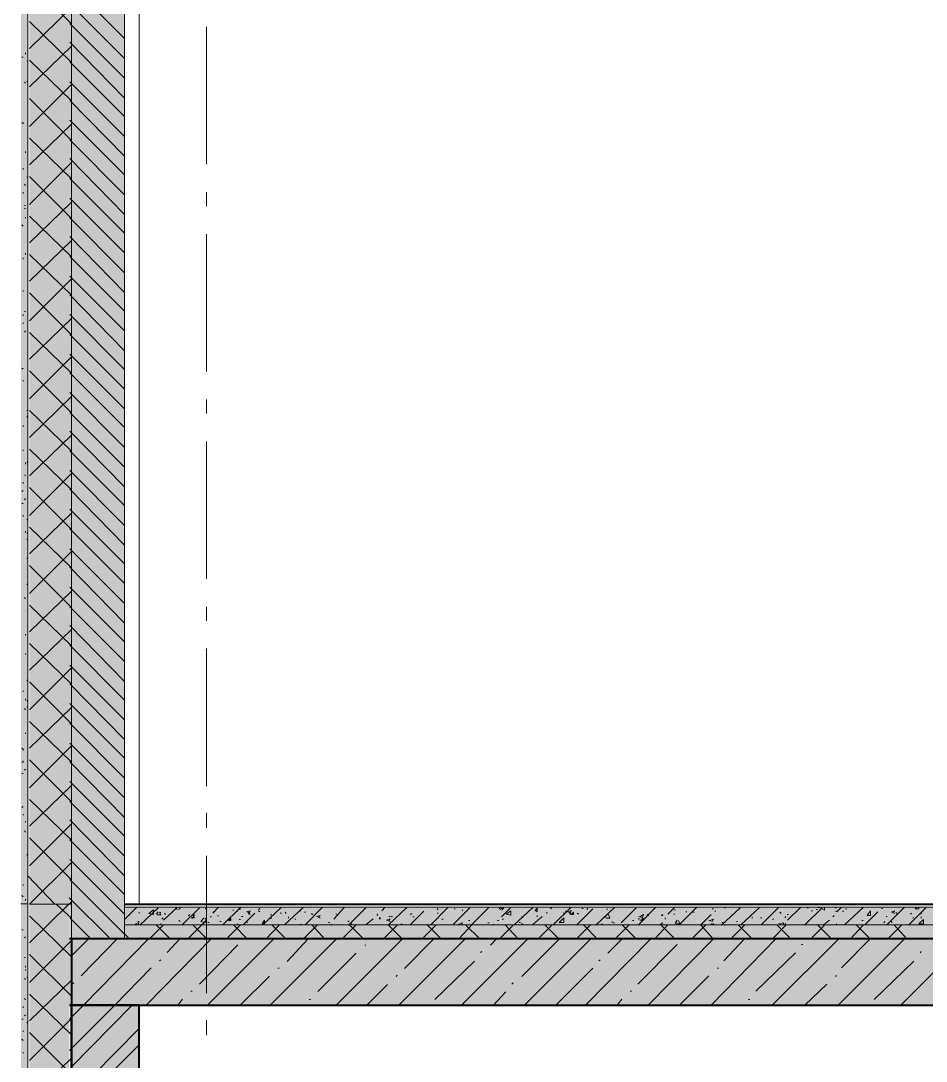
# Model space of a CAD drawing. Header units: millimetres. Extents: x -135211 to 49383, y -8033 to 228499.
# Drawn here: x -44274 to -40983, y 48081 to 51863 of the extents above; entities that cross this region are included whole.
import ezdxf

# ---------------------------------------------------------------- set-up
doc = ezdxf.new("R2010")
doc.units = ezdxf.units.MM
doc.layers.add('PDF _Геометрия', color=7, linetype='Continuous', true_color=0x1d1d1d)
doc.layers.add('PDF _Сплошная заливка', color=7, linetype='Continuous', true_color=0xffffff)

msp = doc.modelspace()

# ---------------------------------------------------------------- hatches: boundary and pattern name
at = {"layer": 'PDF _Сплошная заливка', "transparency": 33554559}
h = msp.add_hatch(color=256, dxfattribs=at)
h.paths.add_polyline_path([(-44249.7, 47824.1), (-44249.7, 48653.2), (-44273.3, 48653.2), (-44273.3, 47824.1)])
h.paths.add_polyline_path([(-44249.7, 46727.7), (-44273.3, 46727.7), (-44273.3, 45157.3), (-44249.7, 45157.3)])
h = msp.add_hatch(color=256, dxfattribs=at)
h.paths.add_polyline_path([(-44097.3, 47824.1), (-44097.3, 48651.5), (-44242.3, 48651.5), (-44242.3, 47824.1)])
h.paths.add_polyline_path([(-44097.3, 46727.7), (-44242.3, 46727.7), (-44242.3, 45157.3), (-44097.3, 45157.3)])
h = msp.add_hatch(color=256, dxfattribs=at)
h.paths.add_polyline_path([(-65546.2, 48285.5), (-65546.2, 48526.4), (-101294, 48526.4), (-101294, 48285.5)])
h.paths.add_polyline_path([(146.8, 48285.5), (146.8, 48526.4), (-22999.7, 48526.4), (-22999.7, 48285.5)])
h.paths.add_polyline_path([(-23351, 48285.5), (-23351, 48526.4), (-26352.2, 48526.4), (-26352.2, 48285.5)])
h.paths.add_polyline_path([(-26398.8, 48285.5), (-26398.8, 48526.4), (-44097.3, 48526.4), (-44097.3, 48285.5)])
h.paths.add_polyline_path([(-45350.3, 48285.5), (-45350.3, 48526.4), (-50899.8, 48526.4), (-50899.8, 48285.5)])
h.paths.add_polyline_path([(-50950.6, 48285.5), (-50950.6, 48526.4), (-65296.5, 48526.4), (-65296.5, 48285.5)])
h = msp.add_hatch(color=256, dxfattribs=at)
h.paths.add_polyline_path([(-43847.5, 47824.1), (-43847.5, 48284.4), (-44094, 48284.4), (-44094, 47824.1)])
h.paths.add_polyline_path([(-43847.5, 46727.7), (-44094, 46727.7), (-44094, 45157.3), (-43847.5, 45157.3)])

# ---------------------------------------------------------------- linework, layer by layer
at = {"layer": 'PDF _Геометрия', "color": 7, "lineweight": 9}
for points in [[(-44273.3, 47823.5), (-44247.7, 47823.5), (-44247.7, 48653.2), (-44273.3, 48653.2), (-44247.7, 48653.2), (-44247.7, 52856.7), (-44273.3, 52856.7), (-44247.7, 52856.7), (-44247.7, 57056), (-44273.3, 57056), (-44247.7, 57056), (-44247.7, 61174.9), (-44273.3, 61174.9)], [(-44089.7, 48283.2), (-44089.7, 48651.5), (-44242.3, 48651.5), (-44089.7, 48651.5), (-44089.7, 52855.3), (-44242.3, 52855.3), (-44089.7, 52855.3), (-44089.7, 57054.8), (-44242.3, 57054.8), (-44089.7, 57054.8), (-44089.7, 61174), (-44242.3, 61174)], [(-44095.6, 48526.3), (-43896.7, 48526.3), (-43896.7, 52535.1), (-44095.6, 52535.1)], [(-44089.7, 52533.5), (-44089.7, 48524.5)], [(-31901.3, 52535.5), (-29700.3, 52535.5), (-29700.3, 48526.7), (-43897.9, 48526.7)], [(-43598.4, 51342), (-43598.4, 51841.5)], [(-44089.7, 51737.6), (-44089.7, 51788.4)], [(-44089.7, 51136.5), (-44089.7, 51636.1)], [(-43598.4, 51189.6), (-43598.4, 51240.4)], [(-43598.4, 50588.5), (-43598.4, 51088)], [(-44089.7, 50984.1), (-44089.7, 51039.1)], [(-44089.7, 50382.9), (-44089.7, 50882.5)], [(-43598.4, 50436.1), (-43598.4, 50486.9)], [(-43598.4, 49835), (-43598.4, 50334.5)], [(-44089.7, 50230.5), (-44089.7, 50285.6)], [(-44089.7, 49629.4), (-44089.7, 50133.2)], [(-43598.4, 49682.6), (-43598.4, 49733.4)], [(-43598.4, 49081.5), (-43598.4, 49581)], [(-44089.7, 49477), (-44089.7, 49532)], [(-44089.7, 48880.1), (-44089.7, 49379.6)], [(-43598.4, 48929.1), (-43598.4, 48984.2)], [(-43598.4, 48328), (-43598.4, 48827.5)], [(-44089.7, 48723.4), (-44089.7, 48778.5)], [(-29700.3, 48526.7), (-29700.3, 48577.5), (-29700.3, 48641), (-29700.3, 48649.5), (-29700.3, 48653.7), (-43897.9, 48653.7)], [(-29700.3, 48649.5), (-43897.9, 48649.5)], [(-29700.3, 48641), (-43897.9, 48641)], [(-43896.7, 48653.3), (-43896.7, 48649.1), (-43896.7, 48640.6), (-43896.7, 48577.1), (-43896.7, 48526.3)], [(-44089.7, 48126.5), (-44089.7, 48626.1)], [(-29700.3, 48577.5), (-43897.9, 48577.5)], [(-43842, 45155.3), (-38342.7, 45155.3), (-38342.7, 48283.8), (-43842, 48283.8)], [(-43598.4, 48175.6), (-43598.4, 48230.7)]]:
    msp.add_lwpolyline(points, dxfattribs=at)
at = {"layer": 'PDF _Геометрия', "color": 7, "lineweight": 40}
for points in [[(-44096.1, 52535.2), (-26646.9, 52535.2), (-26646.9, 48526.4), (-44096.1, 48526.4)], [(-44089.7, 48524.5), (-44089.7, 48283.2), (-44089.7, 47821.7), (-44089.7, 48283.2)], [(-44096.1, 48285.1), (-26646.9, 48285.1), (-26646.9, 45156.8), (-50648.6, 45156.8)], [(-44094, 47823), (-43844, 47823), (-43844, 48284.4), (-44094, 48284.4)]]:
    msp.add_lwpolyline(points, dxfattribs=at)
at = {"layer": 'PDF _Геометрия', "color": 7, "lineweight": 9}
for points in [[(-43844, 52124), (-43844, 52534.6), (-43844, 48652.7)], [(-43844, 47873.8), (-43844, 48284.4), (-43844, 45156.1)]]:
    msp.add_lwpolyline(points, close=True, dxfattribs=at)
at = {"layer": 'PDF _Геометрия', "lineweight": 9}
for points in [[(-44089.7, 51852), (-44242.3, 52004.3)], [(-43896.7, 51798.5), (-44095.6, 51997.5)], [(-44242.3, 51763.1), (-44089.7, 51911.2)], [(-43896.7, 51726.6), (-44095.6, 51925.5)], [(-44089.7, 51712.2), (-44242.3, 51860.4)], [(-43896.7, 51654.6), (-44095.6, 51853.6)], [(-43896.7, 51582.6), (-44095.6, 51785.8)], [(-44242.3, 51623.3), (-44089.7, 51771.5)], [(-44089.7, 51572.5), (-44242.3, 51720.7)], [(-43896.7, 51514.9), (-44095.6, 51713.8)], [(-44242.3, 51479.4), (-44089.7, 51631.8)], [(-43896.7, 51443), (-44095.6, 51641.9)], [(-44089.7, 51428.6), (-44242.3, 51581)], [(-43896.7, 51371), (-44095.6, 51574.2)], [(-44242.3, 51339.7), (-44089.7, 51487.8)], [(-43896.7, 51303.2), (-44095.6, 51502.2)], [(-44089.7, 51288.9), (-44242.3, 51437.1)], [(-43896.7, 51231.3), (-44095.6, 51430.2)], [(-43896.7, 51159.3), (-44095.6, 51362.5)], [(-44242.3, 51195.8), (-44089.7, 51348.2)], [(-44089.7, 51145), (-44242.3, 51297.4)], [(-43896.7, 51091.6), (-44095.6, 51290.5)], [(-43896.7, 51019.6), (-44095.6, 51218.6)], [(-44242.3, 51056.1), (-44089.7, 51204.2)], [(-44089.7, 51005.2), (-44242.3, 51153.4)], [(-43896.7, 50947.7), (-44095.6, 51146.6)], [(-44242.3, 50916.3), (-44089.7, 51064.5)], [(-43896.7, 50875.7), (-44095.6, 51078.9)], [(-44089.7, 50865.5), (-44242.3, 51013.7)], [(-43896.7, 50808), (-44095.6, 51006.9)], [(-44242.3, 50772.4), (-44089.7, 50924.8)], [(-43896.7, 50736), (-44095.6, 50935)], [(-44089.7, 50721.6), (-44242.3, 50874)], [(-43896.7, 50664), (-44095.6, 50867.3)], [(-43896.7, 50596.3), (-44095.6, 50795.3)], [(-44242.3, 50632.7), (-44089.7, 50780.9)], [(-44089.7, 50581.9), (-44242.3, 50730.1)], [(-43896.7, 50524.4), (-44095.6, 50723.3)], [(-43896.7, 50452.4), (-44095.6, 50651.3)], [(-44242.3, 50488.8), (-44089.7, 50641.2)], [(-44089.7, 50438), (-44242.3, 50590.4)], [(-43896.7, 50384.6), (-44095.6, 50583.6)], [(-44242.3, 50349.1), (-44089.7, 50497.3)], [(-43896.7, 50312.7), (-44095.6, 50511.7)], [(-44089.7, 50298.3), (-44242.3, 50446.4)], [(-43896.7, 50240.7), (-44095.6, 50439.7)], [(-44242.3, 50209.4), (-44089.7, 50357.5)], [(-43896.7, 50168.8), (-44095.6, 50371.9)], [(-44089.7, 50158.6), (-44242.3, 50306.7)], [(-43896.7, 50101), (-44095.6, 50300)], [(-43896.7, 50029), (-44095.6, 50228)], [(-44242.3, 50065.5), (-44089.7, 50217.8)], [(-44089.7, 50014.6), (-44242.3, 50167)], [(-43896.7, 49957.1), (-44095.6, 50160.3)], [(-43896.7, 49889.4), (-44095.6, 50088.3)], [(-44242.3, 49925.7), (-44089.7, 50073.9)], [(-44089.7, 49874.9), (-44242.3, 50023.1)], [(-43896.7, 49817.4), (-44095.6, 50016.4)], [(-44242.3, 49781.8), (-44089.7, 49934.2)], [(-43896.7, 49745.4), (-44095.6, 49944.4)], [(-44089.7, 49731), (-44242.3, 49883.4)], [(-43896.7, 49673.5), (-44095.6, 49876.7)], [(-44242.3, 49642.1), (-44089.7, 49790.3)], [(-43896.7, 49605.8), (-44095.6, 49804.7)], [(-44089.7, 49591.3), (-44242.3, 49739.4)], [(-43896.7, 49533.8), (-44095.6, 49732.7)], [(-43896.7, 49461.8), (-44095.6, 49665)], [(-44242.3, 49502.4), (-44089.7, 49650.5)], [(-44089.7, 49451.6), (-44242.3, 49599.7)], [(-43896.7, 49394.1), (-44095.6, 49593.1)], [(-44242.3, 49358.5), (-44089.7, 49510.8)], [(-43896.7, 49322.1), (-44095.6, 49521.1)], [(-44089.7, 49307.7), (-44242.3, 49460.1)], [(-43896.7, 49250.2), (-44095.6, 49453.3)], [(-44242.3, 49218.7), (-44089.7, 49366.9)], [(-43896.7, 49182.5), (-44095.6, 49381.4)], [(-44089.7, 49167.9), (-44242.3, 49316.1)], [(-43896.7, 49110.5), (-44095.6, 49309.5)], [(-44242.3, 49074.8), (-44089.7, 49227.2)], [(-43896.7, 49038.5), (-44095.6, 49237.5)], [(-44089.7, 49024), (-44242.3, 49176.4)], [(-43896.7, 48966.6), (-44095.6, 49169.7)], [(-43896.7, 48898.8), (-44095.6, 49097.8)], [(-44242.3, 48935.1), (-44089.7, 49083.3)], [(-44089.7, 48884.3), (-44242.3, 49032.5)], [(-43896.7, 48826.9), (-44095.6, 49025.8)], [(-44242.3, 48791.2), (-44089.7, 48943.6)], [(-43896.7, 48754.9), (-44095.6, 48958.1)], [(-44089.7, 48740.4), (-44242.3, 48892.8)], [(-43896.7, 48687.2), (-44095.6, 48886.1)], [(-44242.3, 48651.5), (-44089.7, 48803.9)], [(-43896.7, 48615.2), (-44095.6, 48814.1)], [(-44151.1, 48653.4), (-44248.4, 48755)], [(-43896.7, 48543.3), (-44095.6, 48742.2)], [(-44247.7, 48653.2), (-44247.7, 48653.2)], [(-44242.3, 48511.9), (-44098.5, 48651.6)], [(-44089.7, 48600.7), (-44144.9, 48651.5)], [(-44097.9, 48651.5), (-44089.7, 48660)], [(-43949.3, 48526.9), (-44097.7, 48675)], [(-43895, 48597.8), (-43852.8, 48640.1)], [(-43841.3, 48575.8), (-43773.9, 48639.3)], [(-43754.7, 48594.5), (-43703.7, 48641.1), (-43711.9, 48636.9), (-43703.7, 48632.6)], [(-43699.3, 48631.3), (-43694.9, 48639.7)], [(-43694.9, 48641), (-43694.9, 48636.8)], [(-43688.4, 48575.5), (-43624.7, 48638.9)], [(-43664.2, 48640.6), (-43659.8, 48640.6)], [(-43575.4, 48619.7), (-43554.5, 48640.8)], [(-43538.8, 48576.4), (-43475.5, 48640)], [(-43394.2, 48577.5), (-43326.4, 48640.9)], [(-43315.3, 48576.6), (-43247.4, 48640.1)], [(-43240.7, 48577.2), (-43177.2, 48640.6)], [(-43136.4, 48597.5), (-43098.3, 48639.8)], [(-43082.9, 48575.5), (-43019.3, 48638.9)], [(-42961.8, 48628.1), (-42949.1, 48640.8)], [(-42937.7, 48576.5), (-42870.1, 48639.9)], [(-42799.9, 48640.5), (-42799.9, 48640.5)], [(-42784.3, 48576.2), (-42721, 48639.6)], [(-42701.5, 48579.5), (-42642, 48638.8)], [(-42635.2, 48577.1), (-42571.8, 48640.6)], [(-42527.9, 48635.9), (-42527.9, 48640.2), (-42536.3, 48635.9), (-42527.9, 48631.7)], [(-42527.5, 48635.8), (-42519.2, 48635.8), (-42519.2, 48640.1)], [(-42526.8, 48605.9), (-42492.8, 48639.8)], [(-42523.6, 48630.3), (-42519.2, 48638.8)], [(-42481.8, 48575.5), (-42413.9, 48639)], [(-42348.1, 48635.2), (-42343.7, 48639.5)], [(-42337.1, 48577.8), (-42273.5, 48641.3)], [(-42183.2, 48576.2), (-42115.6, 48639.6)], [(-42091.4, 48583.8), (-42036.6, 48638.8)], [(-42029.7, 48575.8), (-41966.4, 48639.4)], [(-41921.4, 48615.7), (-41896.2, 48641.1)], [(-41880.6, 48576.8), (-41817.2, 48640.3)], [(-41727.3, 48575.2), (-41659.3, 48638.6)], [(-41716.4, 48639.2), (-41712, 48639.2)], [(-41657.1, 48577), (-41589.1, 48640.4)], [(-41582.5, 48577.5), (-41518.9, 48641)], [(-41562.8, 48638.9), (-41562.8, 48638.9)], [(-41486.7, 48593.6), (-41440, 48640.1)], [(-41424.7, 48575.8), (-41361, 48639.3)], [(-41413.6, 48641.1), (-41413.6, 48636.9)], [(-41378.2, 48639.4), (-41369.8, 48639.4)], [(-41369.8, 48639.4), (-41369.8, 48639.4)], [(-41365.5, 48636.3), (-41361, 48640.6)], [(-41360.7, 48635), (-41352.2, 48630.8), (-41352.2, 48639.2)], [(-41312.9, 48637.1), (-41308.4, 48641.3)], [(-41307.7, 48624.2), (-41290.8, 48641.1)], [(-41279.6, 48576.8), (-41211.8, 48640.3)], [(-41126, 48576.5), (-41062.7, 48640)], [(-41047.1, 48575.7), (-40983.7, 48639.2)], [(-41022.8, 48635.3), (-41018.8, 48639.5)], [(-41022.5, 48635.2), (-41010, 48635.2), (-41010, 48639.5)], [(-44089.7, 48461), (-44242.3, 48609.1)], [(-44019.5, 48526.3), (-44095.6, 48602.5)], [(-43879.1, 48609.5), (-43879.1, 48609.5)], [(-43844, 48623.1), (-43844, 48618.9)], [(-43782.1, 48615.2), (-43773.9, 48623.6)], [(-43777.7, 48613.8), (-43765.1, 48613.8), (-43769.5, 48622.3), (-43765.1, 48622.3)], [(-43760.7, 48598.1), (-43756.3, 48602.3)], [(-43751.9, 48619.1), (-43747.5, 48614.9)], [(-43721.2, 48630.2), (-43721.2, 48630.2)], [(-43664.2, 48609.7), (-43659.8, 48613.9)], [(-43654.9, 48602.3), (-43642.2, 48602.3), (-43646.6, 48615)], [(-43651, 48613.9), (-43651, 48613.9)], [(-43650.5, 48601.1), (-43642.2, 48613.8)], [(-43619.8, 48589.3), (-43607.1, 48602)], [(-43615.4, 48587.9), (-43598.4, 48583.7), (-43602.8, 48600.6)], [(-43602.8, 48637), (-43598.4, 48632.8)], [(-43598.4, 48611.6), (-43598.4, 48611.6)], [(-43585.2, 48605.9), (-43580.8, 48605.9)], [(-43572.1, 48622.8), (-43572.1, 48627)], [(-43558.9, 48609.9), (-43554.5, 48609.9)], [(-43501.9, 48631.8), (-43501.9, 48627.5)], [(-43488.7, 48626.1), (-43484.3, 48626.1)], [(-43479.9, 48634.4), (-43475.5, 48634.4)], [(-43471.2, 48607.3), (-43466.8, 48607.3)], [(-43465.3, 48577.2), (-43422.9, 48619.5)], [(-43453.1, 48624), (-43440.4, 48628.2), (-43444.8, 48615.5)], [(-43448.7, 48622.6), (-43440.4, 48614.2)], [(-43409.8, 48632), (-43405.3, 48636.3)], [(-43409.8, 48627.8), (-43405.3, 48623.6)], [(-43365.9, 48613.3), (-43361.5, 48613.3)], [(-43365.9, 48600.7), (-43361.5, 48600.7)], [(-43343.9, 48606), (-43343.9, 48606)], [(-43330.8, 48619.8), (-43326.4, 48619.8)], [(-43313.2, 48622.5), (-43308.8, 48618.3)], [(-43300.1, 48601.3), (-43300.1, 48605.5)], [(-43260.6, 48627.5), (-43256.2, 48627.5)], [(-43243.1, 48623.1), (-43238.6, 48623.1)], [(-43216.7, 48618.6), (-43212.3, 48614.3)], [(-43216.7, 48615.6), (-43212.3, 48615.6)], [(-43198.7, 48606.9), (-43186, 48611.1), (-43190.4, 48602.6)], [(-43194.3, 48605.6), (-43186, 48601.4)], [(-43129, 48616), (-43124.6, 48616)], [(-43124.6, 48628.7), (-43124.6, 48628.7)], [(-43028.1, 48610.7), (-43028.1, 48610.7)], [(-42979.8, 48611.4), (-42975.4, 48615.6)], [(-42971.1, 48602.9), (-42966.6, 48602.9)], [(-42936, 48606.7), (-42931.5, 48606.7)], [(-42927.2, 48606.7), (-42922.8, 48606.7)], [(-42861.4, 48614.4), (-42861.4, 48614.4)], [(-42859.7, 48575.8), (-42808.7, 48626.6)], [(-42857, 48614.4), (-42852.6, 48618.6)], [(-42848.2, 48605.8), (-42843.8, 48605.8)], [(-42835, 48601.5), (-42835, 48601.5)], [(-42760.5, 48635.8), (-42756.1, 48631.6)], [(-42760.5, 48618.8), (-42756.1, 48618.8)], [(-42747.3, 48632.7), (-42747.3, 48632.7)], [(-42699.1, 48635.1), (-42694.6, 48635.1)], [(-42668.3, 48627.7), (-42668.3, 48631.9)], [(-42453.4, 48605.5), (-42449, 48605.5)], [(-42412.8, 48577.6), (-42378.8, 48607.3)], [(-42396.3, 48606.2), (-42396.3, 48610.4)], [(-42361.2, 48618.5), (-42361.2, 48622.7)], [(-42343.7, 48619.6), (-42343.7, 48619.6)], [(-42299.8, 48617.9), (-42299.8, 48622.1)], [(-42295.5, 48626.3), (-42291, 48626.3)], [(-42286.3, 48624.4), (-42273.5, 48628.6), (-42278, 48615.9)], [(-42281.9, 48623.1), (-42273.5, 48614.6)], [(-42253.7, 48575.7), (-42194.5, 48634.9)], [(-42251.6, 48619.9), (-42247.2, 48615.6)], [(-42234.1, 48636.6), (-42229.6, 48636.6)], [(-42216.5, 48632.2), (-42212.1, 48636.4)], [(-42150.3, 48603.1), (-42141.9, 48615.8)], [(-42146, 48601.7), (-42133.1, 48601.7), (-42137.6, 48614.4)], [(-42141.9, 48635.7), (-42141.9, 48631.4)], [(-42027.8, 48596.4), (-42027.8, 48600.6)], [(-42027.4, 48607.3), (-42019, 48603)], [(-42023.1, 48605.9), (-42010.3, 48614.4), (-42014.7, 48601.7)], [(-42023.1, 48594.5), (-42010.3, 48594.5), (-42014.7, 48603)], [(-42018.7, 48593.2), (-42010.3, 48601.7)], [(-41997.2, 48614.2), (-41992.7, 48610)], [(-41940.1, 48610.7), (-41944.6, 48610.7), (-41940.1, 48614.9)], [(-41931.3, 48597.9), (-41931.3, 48602.2)], [(-41900.7, 48615.7), (-41896.2, 48615.7)], [(-41896.2, 48632.7), (-41896.2, 48628.5)], [(-41856.8, 48623.7), (-41852.3, 48623.7)], [(-41830.5, 48623.5), (-41826, 48623.5)], [(-41802.7, 48576.2), (-41764.6, 48614.3)], [(-41760.3, 48635.4), (-41755.8, 48635.4)], [(-41751.5, 48626.9), (-41747.1, 48626.9)], [(-41615.4, 48605.6), (-41615.4, 48601.4)], [(-41584.8, 48602.3), (-41580.3, 48602.3)], [(-41514.7, 48622.7), (-41510.2, 48618.5)], [(-41497.1, 48602.6), (-41492.6, 48606.8)], [(-41488.3, 48613.9), (-41483.8, 48613.9)], [(-41475.1, 48636.3), (-41475.1, 48636.3)], [(-41431.2, 48615.9), (-41431.2, 48615.9)], [(-41400.6, 48628.3), (-41396.1, 48628.3)], [(-41383, 48632.3), (-41378.5, 48632.3)], [(-41321.6, 48606.3), (-41317.1, 48610.5)], [(-41312.9, 48626.1), (-41308.4, 48626.1)], [(-41286.5, 48627.1), (-41282, 48627.1)], [(-41273.3, 48632.5), (-41273.3, 48636.7)], [(-41205.5, 48577.5), (-41159.2, 48624.1)], [(-41189.5, 48623.1), (-41185.5, 48623.1)], [(-41145.6, 48636.6), (-41141.6, 48636.6)], [(-41128.1, 48606.8), (-41124.1, 48606.8)], [(-41110.2, 48623.4), (-41097.8, 48627.6), (-41101.7, 48619.2)], [(-41106.3, 48622.2), (-41097.8, 48617.9)], [(-41093, 48622.1), (-41089, 48617.8)], [(-41040.3, 48615.6), (-41036.4, 48619.8)], [(-41031.5, 48602.8), (-41027.6, 48602.8)], [(-41001.3, 48619.4), (-41001.3, 48615.2)], [(-41001.3, 48605.5), (-41001.3, 48601.3)], [(-43857.2, 48580.9), (-43852.8, 48576.6)], [(-43856.7, 48580.8), (-43844, 48585), (-43848.4, 48576.5)], [(-43848.4, 48589.3), (-43844, 48589.3)], [(-43807.3, 48524.8), (-43756.3, 48575.6)], [(-43800.2, 48576), (-43800.2, 48576)], [(-43730, 48524.5), (-43781, 48575.3)], [(-43765.1, 48577), (-43765.1, 48581.2)], [(-43699.3, 48593.2), (-43694.9, 48588.9)], [(-43666.5, 48525.9), (-43615.9, 48576.7)], [(-43598.4, 48527), (-43649, 48577.8)], [(-43615.4, 48576.5), (-43598.4, 48593.4)], [(-43594, 48584.9), (-43589.6, 48584.9)], [(-43550.1, 48588.6), (-43545.7, 48588.6)], [(-43526.2, 48525.7), (-43475.5, 48576.4)], [(-43449.2, 48525.4), (-43499.9, 48576.2)], [(-43488.7, 48576.5), (-43484.3, 48580.8)], [(-43479.9, 48596.3), (-43475.5, 48596.3)], [(-43453.6, 48590.2), (-43449.2, 48586)], [(-43392.2, 48588.2), (-43387.8, 48592.4)], [(-43381.5, 48525.5), (-43335.2, 48576.2)], [(-43308.8, 48525.2), (-43359.6, 48576)], [(-43278.1, 48598.1), (-43273.7, 48598.1)], [(-43260.6, 48575.4), (-43256.2, 48579.6), (-43256.2, 48575.4)], [(-43245.6, 48526.5), (-43194.8, 48577.3)], [(-43168.4, 48525), (-43214.9, 48575.7)], [(-43177.2, 48592.8), (-43177.2, 48592.8)], [(-43155.3, 48585.3), (-43150.9, 48585.3)], [(-43146.5, 48575.5), (-43142.1, 48579.7)], [(-43105.3, 48526.3), (-43054.4, 48577.1)], [(-43085.1, 48590.1), (-43080.7, 48590.1)], [(-43085.1, 48588.8), (-43080.7, 48588.8)], [(-43028.1, 48526), (-43079, 48576.8)], [(-43071.9, 48581.6), (-43071.9, 48577.3)], [(-43028.1, 48579.8), (-43028.1, 48579.8)], [(-43018.4, 48577.8), (-42993, 48598.9)], [(-42993, 48586.2), (-42993, 48586.2)], [(-42971.1, 48598.6), (-42966.6, 48598.6)], [(-42956.2, 48524.7), (-42905.2, 48575.5)], [(-42944.8, 48594.1), (-42940.3, 48594.1)], [(-42944.3, 48594), (-42931.5, 48598.3), (-42936, 48589.8)], [(-42939.9, 48592.8), (-42931.5, 48588.5)], [(-42887.7, 48525.8), (-42938.7, 48576.7)], [(-42892.1, 48579.6), (-42887.7, 48579.6)], [(-42815.9, 48524.5), (-42764.8, 48575.3)], [(-42804.4, 48577), (-42799.9, 48577)], [(-42747.3, 48526.9), (-42798.4, 48577.7)], [(-42743, 48597.5), (-42738.5, 48597.5)], [(-42681.5, 48579.9), (-42677.1, 48575.7)], [(-42681.5, 48577), (-42677.1, 48577)], [(-42681.1, 48579.8), (-42668.3, 48584.1), (-42672.8, 48575.6)], [(-42679.9, 48527), (-42633.2, 48577.8)], [(-42606.9, 48526.7), (-42657.5, 48577.5)], [(-42646.4, 48592.2), (-42642, 48592.2)], [(-42576.3, 48584.3), (-42571.8, 48584.3)], [(-42563, 48588.4), (-42563, 48588.4)], [(-42558.7, 48575.6), (-42554.3, 48579.9)], [(-42554.3, 48589.7), (-42554.3, 48589.7)], [(-42541.2, 48592.4), (-42536.7, 48592.4)], [(-42534.7, 48525.4), (-42484.1, 48576.2)], [(-42523.6, 48597.7), (-42519.2, 48597.7)], [(-42466.5, 48526.5), (-42513.3, 48577.3)], [(-42484.1, 48597.3), (-42484.1, 48597.3)], [(-42462.2, 48585.6), (-42457.8, 48585.6)], [(-42453.4, 48580), (-42449, 48580)], [(-42452.9, 48389.5), (-42317.4, 48524.9), (-42368.1, 48575.7)], [(-42394.4, 48525.2), (-42343.7, 48576)], [(-42361.2, 48580.4), (-42361.2, 48580.4)], [(-42352.5, 48598.5), (-42352.5, 48598.5)], [(-42269.2, 48576.4), (-42264.7, 48576.4)], [(-42254.1, 48526.3), (-42203.3, 48577.1), (-42207.8, 48577.1)], [(-42177, 48524.7), (-42227.8, 48575.5)], [(-42212.1, 48575.9), (-42212.1, 48575.9)], [(-42163.9, 48579.6), (-42159.4, 48579.6)], [(-42124.3, 48584.7), (-42124.3, 48588.9)], [(-42120, 48584.6), (-42115.6, 48584.6)], [(-42113.8, 48526.1), (-42062.9, 48576.8)], [(-42098, 48592.9), (-42098, 48592.9)], [(-42036.6, 48525.8), (-42087.5, 48576.6)], [(-42049.8, 48592.3), (-42045.4, 48592.3)], [(-41969, 48525.8), (-41922.5, 48576.7)], [(-41953, 48575.6), (-41940.1, 48584)], [(-41896.2, 48525.6), (-41947.2, 48576.4)], [(-41895.8, 48581.8), (-41887.4, 48594.5)], [(-41891.5, 48580.4), (-41878.7, 48580.4), (-41883.1, 48593.1)], [(-41833.2, 48526.9), (-41782.1, 48577.7)], [(-41755.8, 48525.4), (-41802.4, 48576.1)], [(-41773, 48594.5), (-41764.6, 48590.2)], [(-41768.7, 48593.1), (-41755.8, 48597.3), (-41760.3, 48588.9)], [(-41764.6, 48577.5), (-41764.6, 48581.7)], [(-41764.2, 48577.4), (-41755.8, 48581.7), (-41755.8, 48577.4)], [(-41725.2, 48585.5), (-41720.7, 48585.5)], [(-41716.4, 48575.7), (-41712, 48575.7)], [(-41692.3, 48526.7), (-41641.8, 48577.5)], [(-41672.6, 48589.2), (-41668.1, 48589.2)], [(-41615.4, 48526.4), (-41666, 48577.2)], [(-41650.5, 48584.8), (-41650.5, 48584.8)], [(-41543.2, 48525.1), (-41492.6, 48575.9)], [(-41541, 48597.6), (-41536.5, 48597.6)], [(-41475.1, 48526.2), (-41525.7, 48577)], [(-41518.6, 48581.6), (-41510.2, 48577.4)], [(-41514.3, 48580.2), (-41501.4, 48584.5), (-41501.4, 48576)], [(-41497.1, 48580.2), (-41492.6, 48580.2)], [(-41402.9, 48524.9), (-41352.2, 48575.7)], [(-41325.9, 48524.7), (-41376.6, 48575.5)], [(-41356.1, 48576.8), (-41334.7, 48593.7)], [(-41308.4, 48576.5), (-41308.4, 48580.7)], [(-41258.7, 48524.7), (-41211.8, 48575.5)], [(-41185.5, 48524.4), (-41236.3, 48575.2)], [(-41216.4, 48592.5), (-41211.8, 48592.5)], [(-41136.8, 48584.4), (-41132.9, 48588.7)], [(-41122.3, 48525.8), (-41071.5, 48576.6)], [(-41110.5, 48589.6), (-41106.5, 48585.4)], [(-41053.9, 48526.9), (-41100.3, 48577.7)], [(-41089, 48592.4), (-41089, 48592.4)], [(-44089.7, 48525.8), (-44094.1, 48530)], [(-44091.8, 48461.6), (-44028.3, 48525.1)], [(-44054.5, 48391.1), (-43923, 48526.6)], [(-44045.9, 48285.4), (-43809, 48526.6)], [(-43879.1, 48526.1), (-43896.1, 48543)], [(-43817.8, 48285.5), (-43580.8, 48526.8)], [(-43741.6, 48475.9), (-43694.9, 48526.7)], [(-43594.2, 48285.6), (-43352.7, 48526.9)], [(-43366.1, 48285.8), (-43124.6, 48527.1)], [(-43306, 48443.9), (-43229.9, 48524.3)], [(-43128.7, 48283.3), (-42887.7, 48524.6)], [(-42900.6, 48283.4), (-42659.6, 48524.7)], [(-42879.6, 48418.8), (-42773.6, 48524.6)], [(-42672.6, 48283.5), (-42431.4, 48524.8)], [(-42566.6, 48503.6), (-42545.5, 48524.8)], [(-42444.5, 48283.7), (-42203.3, 48525)], [(-42221.2, 48285.2), (-41984, 48526.5)], [(-42140.1, 48474.2), (-42089.2, 48525.1)], [(-41993.2, 48285.3), (-41755.8, 48526.6)], [(-41764.5, 48285.5), (-41527.7, 48526.8)], [(-41718.2, 48446.3), (-41641.8, 48526.7)], [(-41540.9, 48285.7), (-41299.6, 48526.9)], [(-41304.1, 48283.1), (-41062.7, 48524.4)], [(-41291.1, 48421.2), (-41185.5, 48527)], [(-41076, 48283.2), (-40834.6, 48524.6)], [(-44242.3, 48367.8), (-44089.7, 48520.2)], [(-43624.1, 48360.7), (-43484.3, 48504.6)], [(-43023.7, 48503.5), (-43019.3, 48503.5)], [(-42031.4, 48361.7), (-41887.4, 48505.6)], [(-41435.7, 48505.9), (-41431.2, 48505.9)], [(-44089.7, 48317.1), (-44242.3, 48469.4)], [(-43769.5, 48445.7), (-43765.1, 48450)], [(-43194.3, 48334.5), (-43054.4, 48474.2)], [(-42602.6, 48475.8), (-42598.1, 48480)], [(-42172.7, 48445.5), (-42168.2, 48449.7)], [(-41601.6, 48335.5), (-41457.5, 48475.2)], [(-41005.2, 48475.5), (-41001.3, 48479.8)], [(-43931.3, 48285.3), (-43800.2, 48420.7)], [(-43339.6, 48419.6), (-43335.2, 48419.6)], [(-42768.4, 48305.4), (-42624.5, 48445.2)], [(-42330.2, 48283.6), (-42194.5, 48419.1)], [(-41742.8, 48419.3), (-41738.3, 48419.3)], [(-41171.8, 48305.2), (-41027.6, 48444.9)], [(-44242.3, 48228.1), (-44089.7, 48376.3)], [(-43476.1, 48284.6), (-43370.3, 48390.4)], [(-42909.7, 48389.3), (-42905.2, 48393.5)], [(-41879.4, 48285.5), (-41773.4, 48391.4)], [(-41312.9, 48389), (-41308.4, 48393.2)], [(-44085.3, 48361.9), (-44080.9, 48366.2)], [(-43655.4, 48335.8), (-43651, 48335.8)], [(-43016.7, 48283.8), (-42940.3, 48360)], [(-42488.5, 48361.6), (-42484.1, 48365.8)], [(-42058.6, 48335.4), (-42054.1, 48335.4)], [(-41424, 48284.8), (-41343.4, 48361)], [(-44089.7, 48177.3), (-44242.3, 48325.5)], [(-43703.1, 48285.3), (-43686.1, 48306.5)], [(-43225.5, 48305.4), (-43221.1, 48305.4)], [(-42557.1, 48283.1), (-42510.4, 48333.9)], [(-42106, 48285), (-42089.2, 48306.2)], [(-41628.7, 48305.1), (-41624.2, 48305.1)], [(-44096.7, 48234.5), (-44045.9, 48285.3)], [(-44096.6, 48120.3), (-43931.8, 48285.4)], [(-44090.7, 48059), (-43870.4, 48283.4)], [(-44242.3, 48084.2), (-44089.7, 48236.6)], [(-44089.7, 48033.4), (-44242.3, 48185.8)], [(-44094, 47945.8), (-43844, 48199.8)], [(-44094, 47890.7), (-43844, 48140.5)], [(-44242.3, 47944.5), (-44089.7, 48092.7)]]:
    msp.add_lwpolyline(points, dxfattribs=at)
at = {"layer": 'PDF _Геометрия', "color": 252, "lineweight": 9, "true_color": 0x959595}
for points in [[(-44247.7, 51784.6), (-44247.7, 51784.6)], [(-44265.2, 51772), (-44265.2, 51772)], [(-44256.4, 51773.1), (-44256.4, 51773.1)], [(-44256.4, 51746.5), (-44256.4, 51742.3)], [(-44265.2, 51730.9), (-44269.6, 51730.9)], [(-44256.4, 51730.8), (-44256.4, 51730.8)], [(-44247.7, 51716.8), (-44252, 51716.8)], [(-44256.4, 51671.5), (-44256.4, 51671.5)], [(-44256.4, 51636.5), (-44260.8, 51640.7)], [(-44247.7, 51646), (-44252, 51641.8)], [(-44247.7, 51598.3), (-44247.7, 51598.3)], [(-44256.4, 51548.8), (-44256.4, 51548.8)], [(-44265.2, 51488.4), (-44265.2, 51492.6), (-44269.6, 51492.6)], [(-44256.4, 51506.4), (-44256.4, 51506.4)], [(-44256.4, 51447.1), (-44256.4, 51447.1)], [(-44247.7, 51437.4), (-44247.7, 51433.2)], [(-44247.7, 51413.2), (-44247.7, 51413.2)], [(-44256.4, 51383.6), (-44256.4, 51387.9)], [(-44265.2, 51327.5), (-44265.2, 51323.3)], [(-44256.4, 51324.4), (-44256.4, 51324.4)], [(-44247.7, 51335.8), (-44247.7, 51340)], [(-44256.4, 51297.8), (-44256.4, 51297.8)], [(-44256.4, 51286.3), (-44256.4, 51286.3)], [(-44247.7, 51294.7), (-44252, 51294.7)], [(-44256.4, 51265.1), (-44260.8, 51269.4)], [(-44265.2, 51235.6), (-44265.2, 51239.8)], [(-44256.4, 51227), (-44256.4, 51227)], [(-44256.4, 51222.8), (-44256.4, 51222.8)], [(-44256.4, 51192), (-44260.8, 51192)], [(-44256.4, 51180.5), (-44260.8, 51180.5)], [(-44256.4, 51145.4), (-44256.4, 51149.6)], [(-44247.7, 51153.8), (-44247.7, 51149.6)], [(-44265.2, 51117.1), (-44269.6, 51121.3)], [(-44256.4, 51100), (-44256.4, 51100)], [(-44256.4, 51061.9), (-44256.4, 51061.9)], [(-44247.7, 51087.2), (-44247.7, 51087.2)], [(-44265.2, 50997.3), (-44265.2, 51001.6)], [(-44256.4, 51018.4), (-44256.4, 51014.2)], [(-44256.4, 50998.5), (-44256.4, 50998.5)], [(-44247.7, 50988.7), (-44247.7, 50988.7)], [(-44256.4, 50939.2), (-44256.4, 50939.2)], [(-44265.2, 50883), (-44265.2, 50878.8)], [(-44256.4, 50879.9), (-44256.4, 50879.9)], [(-44256.4, 50837.6), (-44256.4, 50837.6)], [(-44247.7, 50844.8), (-44247.7, 50849)], [(-44265.2, 50791.1), (-44265.2, 50795.3)], [(-44256.4, 50806.8), (-44260.8, 50806.8)], [(-44265.2, 50765.7), (-44265.2, 50761.4)], [(-44256.4, 50778.3), (-44256.4, 50778.3)], [(-44256.4, 50736), (-44260.8, 50731.8)], [(-44256.4, 50700.9), (-44256.4, 50700.9)], [(-44256.4, 50655.5), (-44256.4, 50655.5)], [(-44256.4, 50613.2), (-44256.4, 50613.2)], [(-44265.2, 50600.6), (-44269.6, 50596.4)], [(-44256.4, 50569.7), (-44256.4, 50569.7)], [(-44265.2, 50552.8), (-44265.2, 50557)], [(-44256.4, 50554), (-44256.4, 50554)], [(-44247.7, 50544.2), (-44247.7, 50539.9)], [(-44247.7, 50477.7), (-44247.7, 50477.7)], [(-44247.7, 50469.2), (-44247.7, 50469.2)], [(-44256.4, 50431.2), (-44256.4, 50431.2)], [(-44247.7, 50446.8), (-44252, 50446.8)], [(-44247.7, 50426.9), (-44252, 50422.7)], [(-44265.2, 50392), (-44265.2, 50387.7)], [(-44256.4, 50388.8), (-44256.4, 50388.8)], [(-44247.7, 50400.2), (-44247.7, 50400.2)], [(-44247.7, 50354.9), (-44247.7, 50359.1)], [(-44265.2, 50317), (-44265.2, 50317)], [(-44265.2, 50300), (-44265.2, 50304.3)], [(-44256.4, 50329.6), (-44256.4, 50329.6)], [(-44256.4, 50329.6), (-44256.4, 50329.6)], [(-44256.4, 50252.2), (-44256.4, 50256.4)], [(-44247.7, 50261.8), (-44252, 50257.6)], [(-44256.4, 50211.1), (-44260.8, 50211.1)], [(-44256.4, 50206.9), (-44256.4, 50206.9)], [(-44265.2, 50156.1), (-44269.6, 50151.9)], [(-44265.2, 50181.5), (-44265.2, 50185.8)], [(-44256.4, 50168.8), (-44256.4, 50168.8)], [(-44256.4, 50126.4), (-44260.8, 50122.2)], [(-44265.2, 50108.3), (-44269.6, 50108.3)], [(-44256.4, 50105.2), (-44256.4, 50105.2)], [(-44265.2, 50061.7), (-44265.2, 50066)], [(-44247.7, 50053.1), (-44252, 50048.9)], [(-44256.4, 50007.9), (-44256.4, 50003.6)], [(-44247.7, 49998.1), (-44252, 50002.3)], [(-44256.4, 49982.5), (-44256.4, 49982.5)], [(-44247.7, 49978.1), (-44252, 49978.1)], [(-44256.4, 49944.4), (-44256.4, 49944.4)], [(-44247.7, 49910.4), (-44252, 49910.4)], [(-44265.2, 49855.6), (-44265.2, 49855.6)], [(-44256.4, 49880.9), (-44256.4, 49880.9)], [(-44256.4, 49842.8), (-44256.4, 49842.8)], [(-44247.7, 49817.3), (-44252, 49813)], [(-44256.4, 49762.4), (-44260.8, 49766.6)], [(-44256.4, 49762.4), (-44256.4, 49762.4)], [(-44265.2, 49707.4), (-44265.2, 49707.4)], [(-44256.4, 49720), (-44256.4, 49720)], [(-44256.4, 49660.8), (-44256.4, 49660.8)], [(-44256.4, 49634.1), (-44256.4, 49629.9)], [(-44265.2, 49617.3), (-44265.2, 49617.3)], [(-44265.2, 49588.9), (-44265.2, 49588.9)], [(-44256.4, 49563.4), (-44256.4, 49559.1)], [(-44256.4, 49538), (-44256.4, 49538)], [(-44247.7, 49507), (-44247.7, 49511.2)], [(-44256.4, 49495.7), (-44256.4, 49495.7)], [(-44256.4, 49436.4), (-44256.4, 49436.4)], [(-44247.7, 49461.7), (-44252, 49465.9)], [(-44265.2, 49428), (-44265.2, 49423.8)], [(-44256.4, 49398.3), (-44256.4, 49394.1)], [(-44247.7, 49419.4), (-44247.7, 49419.4)], [(-44256.4, 49358.9), (-44260.8, 49363.2)], [(-44247.7, 49388.5), (-44252, 49392.7)], [(-44247.7, 49368.6), (-44252, 49368.6)], [(-44256.4, 49316.6), (-44256.4, 49316.6)], [(-44256.4, 49313.6), (-44256.4, 49313.6)], [(-44265.2, 49246), (-44265.2, 49246)], [(-44256.4, 49271.3), (-44256.4, 49275.5)], [(-44256.4, 49271.3), (-44256.4, 49271.3)], [(-44247.7, 49250), (-44247.7, 49250)], [(-44265.2, 49210.8), (-44265.2, 49215.1), (-44269.6, 49219.3)], [(-44256.4, 49212.1), (-44256.4, 49212.1)], [(-44269.6, 49168.5), (-44265.2, 49168.5), (-44265.2, 49172.8)], [(-44256.4, 49143), (-44260.8, 49138.8)], [(-44265.2, 49127.5), (-44269.6, 49127.5)], [(-44256.4, 49089.3), (-44256.4, 49089.3)], [(-44247.7, 49089.2), (-44247.7, 49084.9)], [(-44247.7, 49062.5), (-44247.7, 49062.5)], [(-44256.4, 49051.2), (-44256.4, 49051.2)], [(-44265.2, 49007.6), (-44269.6, 49003.4)], [(-44265.2, 48979.3), (-44265.2, 48975.1)], [(-44256.4, 48987.7), (-44256.4, 48987.7)], [(-44256.4, 48953.8), (-44256.4, 48949.6)], [(-44247.7, 48970.7), (-44247.7, 48974.9)], [(-44256.4, 48914.4), (-44260.8, 48918.6)], [(-44256.4, 48864.9), (-44256.4, 48864.9)], [(-44247.7, 48876.2), (-44247.7, 48876.2)], [(-44256.4, 48826.9), (-44256.4, 48826.9)], [(-44256.4, 48826.9), (-44256.4, 48826.9)], [(-44247.7, 48833.9), (-44252, 48829.7)], [(-44247.7, 48801.4), (-44247.7, 48801.4)], [(-44256.4, 48763.3), (-44256.4, 48763.3)], [(-44265.2, 48724), (-44265.2, 48719.8)], [(-44265.2, 48678.8), (-44269.6, 48683)], [(-44256.4, 48670.2), (-44256.4, 48666)], [(-44256.4, 48644.8), (-44256.4, 48644.8)], [(-44247.7, 48640.5), (-44247.7, 48640.5)], [(-44256.4, 48602.5), (-44256.4, 48602.5)], [(-44247.7, 48571.4), (-44247.7, 48571.4)], [(-44265.2, 48558.9), (-44269.6, 48558.9)], [(-44256.4, 48533.4), (-44260.8, 48529.2)], [(-44256.4, 48543.2), (-44256.4, 48543.2)], [(-44247.7, 48526.2), (-44247.7, 48530.4)], [(-44256.4, 48458.6), (-44260.8, 48458.6)], [(-44247.7, 48452.9), (-44247.7, 48452.9)], [(-44256.4, 48423.4), (-44256.4, 48427.6)], [(-44256.4, 48420.5), (-44256.4, 48420.5)], [(-44256.4, 48414.9), (-44256.4, 48410.7)], [(-44256.4, 48378.1), (-44260.8, 48382.4)], [(-44256.4, 48378.1), (-44256.4, 48378.1)], [(-44247.7, 48385.2), (-44252, 48385.2)], [(-44256.4, 48335.8), (-44256.4, 48335.8)], [(-44256.4, 48304.8), (-44260.8, 48309.1)], [(-44256.4, 48318.8), (-44256.4, 48318.8)], [(-44265.2, 48275.3), (-44265.2, 48279.5)], [(-44265.2, 48234.3), (-44269.6, 48234.3)], [(-44256.4, 48249.8), (-44260.8, 48245.6)], [(-44247.7, 48224.3), (-44252, 48220.1)], [(-44265.2, 48187.7), (-44265.2, 48191.9)], [(-44256.4, 48196.1), (-44256.4, 48196.1)], [(-44247.7, 48196), (-44247.7, 48191.8)], [(-44265.2, 48156.7), (-44269.6, 48161)], [(-44256.4, 48153.8), (-44256.4, 48153.8)], [(-44265.2, 48114.5), (-44265.2, 48110.2)], [(-44247.7, 48122.7), (-44247.7, 48126.9)], [(-44256.4, 48094.5), (-44256.4, 48094.5)]]:
    msp.add_lwpolyline(points, dxfattribs=at)
at = {"layer": 'PDF _Геометрия', "lineweight": 9}
for points in [[(-43791.4, 48614.1), (-43808.4, 48618.3), (-43791.4, 48631)], [(-43510.6, 48601), (-43510.6, 48592.5), (-43518.9, 48592.5)], [(-42492.8, 48611.5), (-42509.5, 48615.7), (-42492.8, 48628.4)], [(-42396.3, 48637.1), (-42396.3, 48624.4), (-42404.7, 48628.6)], [(-42299.8, 48585.3), (-42316.5, 48585.3), (-42299.8, 48602.2)], [(-42264.7, 48623), (-42264.7, 48614.5), (-42273.1, 48614.5)], [(-41185.5, 48610.4), (-41197.9, 48610.4), (-41185.5, 48627.3)], [(-43387.8, 48593.8), (-43387.8, 48581), (-43396.1, 48581)], [(-40992.5, 48580), (-41009.5, 48580), (-40992.5, 48596.9)]]:
    msp.add_lwpolyline(points, close=True, dxfattribs=at)
at = {"layer": 'PDF _Сплошная заливка', "lineweight": 5, "transparency": 33554559}
for points in [[(-44273.3, 52856.7), (-44247.7, 52856.7), (-44273.3, 48653.2), (-44247.7, 48653.2)], [(-44242.3, 52855.3), (-44089.7, 52855.3), (-44242.3, 48651.5), (-44089.7, 48651.5)], [(-44095.6, 52535.1), (-43896.7, 52535.1), (-44095.6, 48526.3), (-43896.7, 48526.3)], [(-43897.9, 48641), (-29700.3, 48641), (-43897.9, 48577.5), (-29700.3, 48577.5)], [(-43897.9, 48577.5), (-29700.3, 48577.5), (-43897.9, 48526.7), (-29700.3, 48526.7)]]:
    msp.add_solid(points, dxfattribs=at)

doc.saveas('drawing.dxf')
